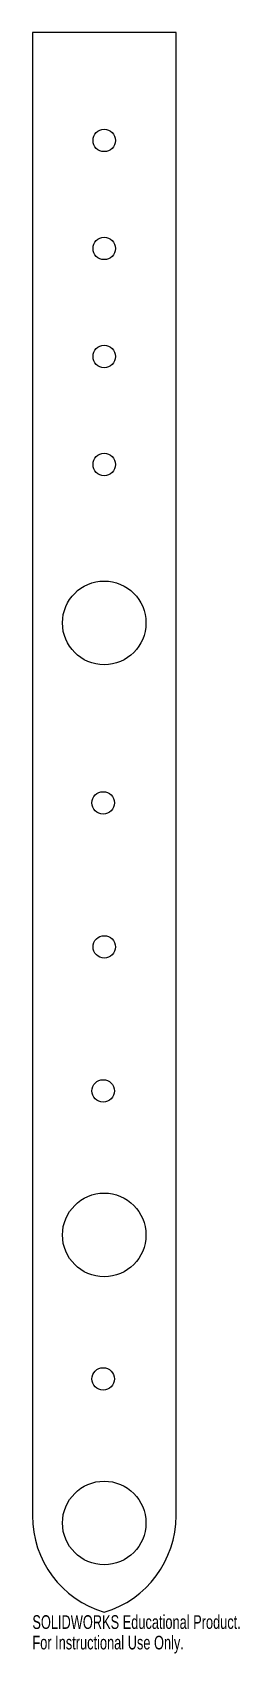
# Model space of a CAD drawing. Header units: inches. Extents: x -2 to 0.9, y -0.3 to 22.2.
import ezdxf

# ---------------------------------------------------------------- set-up
doc = ezdxf.new("R2010")
doc.units = ezdxf.units.IN
doc.header["$MEASUREMENT"] = 0
doc.styles.add('SLDTEXTSTYLE0', font='TXT', dxfattribs={"width": 0.7})

msp = doc.modelspace()

# ---------------------------------------------------------------- linework, layer by layer
at = {"color": 7, "linetype": 'Continuous', "lineweight": 25}
for p, q in [((-2, 22.201), (-2, 1.601)), ((0, 22.201), (-2, 22.201)), ((0, 1.601), (0, 22.201))]:
    msp.add_line(p, q, dxfattribs=at)
for centre, radius in [((-1, 20.701), 0.156), ((-1, 19.201), 0.156), ((-1, 17.701), 0.156), ((-1, 16.201), 0.156), ((-1, 14), 0.581), ((-1.015, 11.5), 0.156), ((-0.999, 9.5), 0.156), ((-1.015, 7.5), 0.156), ((-1, 5.5), 0.581), ((-1.015, 3.5), 0.156), ((-1, 1.5), 0.581)]:
    msp.add_circle(centre, radius, dxfattribs=at)
for centre, start, end in [((-0.6, 1.601), 180, 253.3985), ((-1.4, 1.601), 286.6015, 0)]:
    msp.add_arc(centre, 1.4, start, end, dxfattribs=at)

# ---------------------------------------------------------------- texts
at = {"color": 7, "linetype": 'Continuous', "char_height": 0.1903, "attachment_point": 1, "style": 'SLDTEXTSTYLE0'}
for s, insert in [('SOLIDWORKS Educational Product.', (-2, 0.219)), ('For Instructional Use Only.', (-2, -0.066))]:
    msp.add_mtext(s, dxfattribs=dict(at, insert=insert))

doc.saveas('drawing.dxf')
